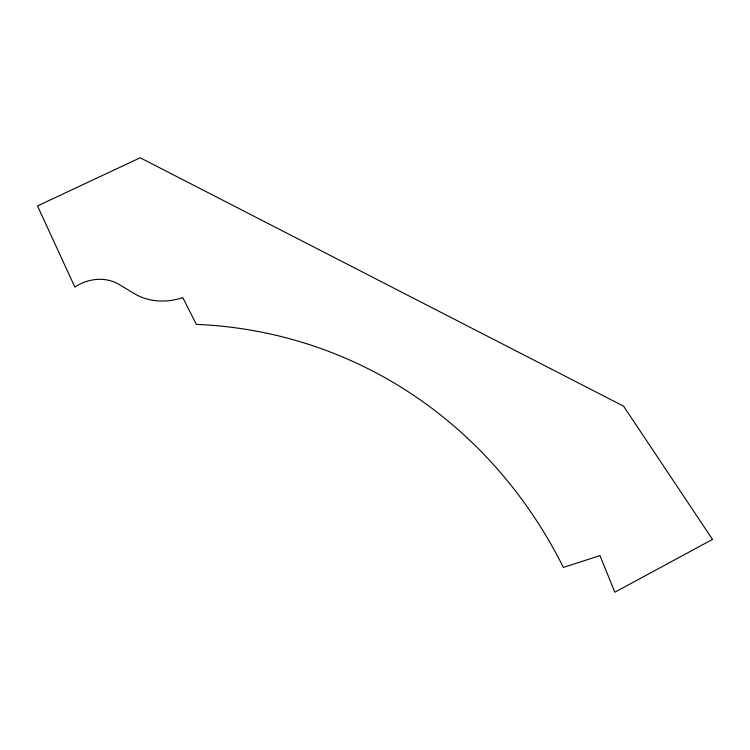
<?xml version="1.0" encoding="UTF-8"?>
<svg xmlns="http://www.w3.org/2000/svg" width="750" height="750" viewBox="0 0 750 750"><rect width="100%" height="100%" fill="white"/><g stroke="black" fill="none" stroke-linecap="round" stroke-linejoin="round"><path stroke-width="1.12" d="M712.5 539.409L614.822 592.228L599.981 555.581L563.391 567.422A524.288 468.075 -68 0 0 196.322 324.366L182.775 297.581A55.678 47.419 -22.1 0 1 134.466 293.691L118.95 284.372A40.097 34.219 -28.2 0 0 74.841 287.044L37.5 205.941L140.194 157.772L623.587 406.191L712.5 539.409"/></g></svg>
